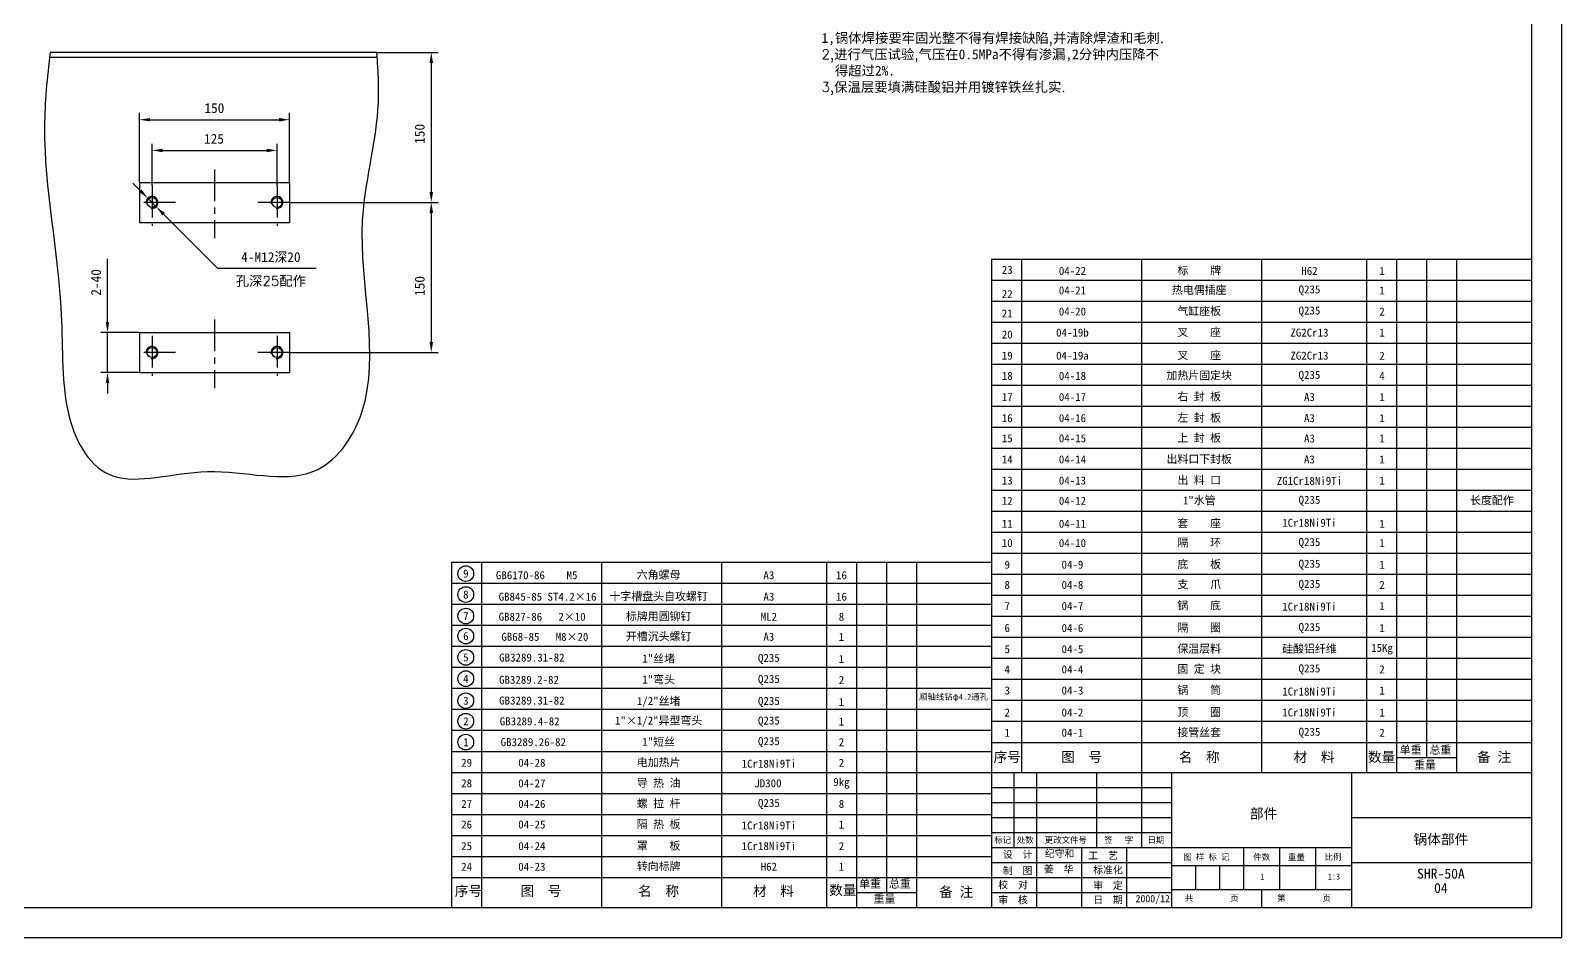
# Model space of a CAD drawing. Extents: x -1127 to 1396, y -761 to 1021.
# Drawn here: x -135 to 1396, y -761 to 146 of the extents above; entities that cross this region are included whole.
import ezdxf

# ---------------------------------------------------------------- set-up
doc = ezdxf.new("R2010")
doc.units = 0
doc.header["$MEASUREMENT"] = 0
doc.linetypes.add('CENTER', pattern=[50.8, 31.75, -6.35, 6.35, -6.35])
doc.layers.get('0').update_dxf_attribs({"linetype": 'CONTINUOUS'})
doc.layers.get('DEFPOINTS').update_dxf_attribs({"linetype": 'CONTINUOUS'})
doc.layers.add('PART', color=3, linetype='CONTINUOUS')
doc.layers.add('SMPEN_THICK', color=7, linetype='CONTINUOUS')
doc.styles.get("Standard").update_dxf_attribs({"font": '', "height": 9.8})
doc.styles.get('Standard').set_extended_font_data('FangSong_GB2312')
doc.dimstyles.get("Standard").update_dxf_attribs({"dimscale": 5, "dimtxt": 4.5, "dimasz": 5.5, "dimexe": 4.25, "dimexo": 0.625, "dimgap": 2.2, "dimtad": 1, "dimdec": 4, "dimlfac": -1, "dimdsep": 46, "dimlunit": 6, "dimtxsty": 'Standard', "dimcen": 2.5, "dimclrd": 2, "dimclre": 2, "dimclrt": 2, "dimadec": 0, "dimazin": 0, "dimtfac": 1, "dimtdec": 4, "dimtmove": 0, "dimatfit": 3, "dimfxl": 1, "dimtolj": 1, "dimtzin": 0, "dimarcsym": 0})

# ---------------------------------------------------------------- blocks, each defined once
blk = doc.blocks.new('*D87')
at = {"color": 2, "linetype": 'ByBlock', "transparency": 16777216}
for p, q in [((-26.2, -6), (-26.2, 63.4)), ((123.8, -6), (123.8, 63.4)), ((-15.7, 56.7), (113.3, 56.7))]:
    blk.add_line(p, q, dxfattribs=at)
for points in [[(-15.7, 58.4), (-15.7, 54.9), (-26.2, 56.7)], [(113.3, 58.4), (113.3, 54.9), (123.8, 56.7)]]:
    blk.add_solid(points, dxfattribs=at)
at = {"layer": 'DEFPOINTS', "color": 0, "linetype": 'ByBlock', "transparency": 16777216}
for p in [(123.8, 56.7), (-26.2, -6), (123.8, -6)]:
    blk.add_point(p, dxfattribs=at)
at = {"color": 2, "linetype": 'ByBlock', "transparency": 16777216, "insert": (48.6, 68.2), "char_height": 9.8, "attachment_point": 5}
blk.add_mtext('\\A1;150', dxfattribs=at)
blk = doc.blocks.new('*D88')
at = {"color": 2, "linetype": 'ByBlock', "transparency": 16777216}
for p, q in [((-13.7, -9.3), (-13.7, 32.7)), ((111.3, -9.3), (111.3, 32.7)), ((-3.2, 26), (100.8, 26))]:
    blk.add_line(p, q, dxfattribs=at)
for points in [[(-3.2, 27.7), (-3.2, 24.2), (-13.7, 26)], [(100.8, 27.7), (100.8, 24.2), (111.3, 26)]]:
    blk.add_solid(points, dxfattribs=at)
at = {"layer": 'DEFPOINTS', "color": 0, "linetype": 'ByBlock', "transparency": 16777216}
for p in [(111.3, 26), (-13.7, -9.3), (111.3, -9.3)]:
    blk.add_point(p, dxfattribs=at)
at = {"color": 2, "linetype": 'ByBlock', "transparency": 16777216, "insert": (48.2, 37.5), "char_height": 9.8, "attachment_point": 5}
blk.add_mtext('\\A1;125', dxfattribs=at)
blk = doc.blocks.new('*D89')
at = {"color": 2, "linetype": 'ByBlock', "transparency": 16777216}
for p, q in [((211.1, 124), (272.3, 124)), ((265.5, 113.5), (265.5, -15.5)), ((123.8, -26), (272.3, -26))]:
    blk.add_line(p, q, dxfattribs=at)
for points in [[(263.8, 113.5), (267.3, 113.5), (265.5, 124)], [(263.8, -15.5), (267.3, -15.5), (265.5, -26)]]:
    blk.add_solid(points, dxfattribs=at)
at = {"layer": 'DEFPOINTS', "color": 0, "linetype": 'ByBlock', "transparency": 16777216}
for p in [(211.1, 124), (123.8, -26), (265.5, -26)]:
    blk.add_point(p, dxfattribs=at)
at = {"color": 2, "linetype": 'ByBlock', "transparency": 16777216, "insert": (254, 42.5), "char_height": 9.8, "attachment_point": 5, "rotation": 90}
blk.add_mtext('\\A1;150', dxfattribs=at)
blk = doc.blocks.new('*D90')
at = {"color": 2, "linetype": 'ByBlock', "transparency": 16777216}
for p, q in [((123.8, -26), (272.3, -26)), ((265.5, -36.5), (265.5, -165.5)), ((123.8, -176), (272.3, -176))]:
    blk.add_line(p, q, dxfattribs=at)
for points in [[(263.8, -36.5), (267.3, -36.5), (265.5, -26)], [(263.8, -165.5), (267.3, -165.5), (265.5, -176)]]:
    blk.add_solid(points, dxfattribs=at)
at = {"layer": 'DEFPOINTS', "color": 0, "linetype": 'ByBlock', "transparency": 16777216}
for p in [(123.8, -26), (123.8, -176), (265.5, -176)]:
    blk.add_point(p, dxfattribs=at)
at = {"color": 2, "linetype": 'ByBlock', "transparency": 16777216, "insert": (254, -109.6), "char_height": 9.8, "attachment_point": 5, "rotation": 90}
blk.add_mtext('\\A1;150', dxfattribs=at)
blk = doc.blocks.new('*D91')
at = {"color": 2, "linetype": 'ByBlock', "transparency": 16777216}
for p, q in [((-58.2, -145.5), (-58.2, -82.3)), ((-26.2, -156), (-65, -156)), ((-58.2, -196), (-58.2, -156)), ((-26.2, -196), (-65, -196)), ((-58.2, -206.5), (-58.2, -217))]:
    blk.add_line(p, q, dxfattribs=at)
for points in [[(-60, -145.5), (-56.5, -145.5), (-58.2, -156)], [(-60, -206.5), (-56.5, -206.5), (-58.2, -196)]]:
    blk.add_solid(points, dxfattribs=at)
at = {"layer": 'DEFPOINTS', "color": 0, "linetype": 'ByBlock', "transparency": 16777216}
for p in [(-26.2, -156), (-58.2, -196), (-26.2, -196)]:
    blk.add_point(p, dxfattribs=at)
at = {"color": 2, "linetype": 'ByBlock', "transparency": 16777216, "insert": (-69.7, -106), "char_height": 9.8, "attachment_point": 5, "rotation": 90}
blk.add_mtext('\\A1;2-40', dxfattribs=at)

msp = doc.modelspace()

# ---------------------------------------------------------------- linework, layer by layer
at = {"color": 6}
for p in [(1395.59148, 1021.19103), (-1127.40852, -760.80897)]:
    msp.add_line(p, (1395.59148, -760.80897), dxfattribs=at)
at = {"color": 4}
for p, q in [((1365.59148, 991.19103), (1365.59148, -730.80897)), ((825.59148, -82.80897), (825.59148, -595.80897)), ((285.59148, -385.80897), (285.59148, -730.80897)), ((825.59148, -565.80897), (1365.59148, -565.80897)), ((825.59148, -595.80897), (1365.59148, -595.80897)), ((825.59148, -595.80897), (825.59148, -730.80897)), ((285.59148, -700.80897), (825.59148, -700.80897)), ((-1052.40852, -730.80897), (1365.59148, -730.80897))]:
    msp.add_line(p, q, dxfattribs=at)
at = {"color": 2, "linetype": 'ByBlock'}
for p, q in [((-25.38838, -14.33649), (-32.79562, -6.89453)), ((-17.98113, -21.77844), (-9.51571, -30.28353)), ((-2.10846, -37.72549), (51.59638, -91.682))]:
    msp.add_line(p, q, dxfattribs=at)
msp.add_line((51.59638, -91.682), (150.52996, -91.682))
at = {"color": 3}
for p, q in [((825.59148, -82.80897), (1365.59148, -82.80897)), ((855.59148, -82.80897), (855.59148, -595.80897)), ((975.59148, -82.80897), (975.59148, -595.80897)), ((1095.59148, -82.80897), (1095.59148, -595.80897)), ((1200.59148, -82.80897), (1200.59148, -595.80897)), ((1230.59148, -82.80897), (1230.59148, -595.80897)), ((1260.59148, -82.80897), (1260.59148, -580.80897)), ((1290.59148, -82.80897), (1290.59148, -595.80897)), ((825.59148, -103.80897), (1365.59148, -103.80897)), ((825.59148, -124.80897), (1365.59148, -124.80897)), ((825.59148, -145.80897), (1365.59148, -145.80897)), ((825.59148, -166.80897), (1365.59148, -166.80897)), ((825.59148, -187.80897), (1365.59148, -187.80897)), ((825.59148, -208.80897), (1365.59148, -208.80897)), ((825.59148, -229.80897), (1365.59148, -229.80897)), ((825.59148, -250.80897), (1365.59148, -250.80897)), ((825.59148, -271.80897), (1365.59148, -271.80897)), ((825.59148, -292.80897), (1365.59148, -292.80897)), ((825.59148, -313.80897), (1365.59148, -313.80897)), ((825.59148, -334.80897), (1365.59148, -334.80897)), ((825.59148, -355.80897), (1365.59148, -355.80897)), ((825.59148, -376.80897), (1365.59148, -376.80897)), ((285.59148, -385.80897), (825.59148, -385.80897)), ((315.59148, -385.80897), (315.59148, -730.80897)), ((435.59148, -385.80897), (435.59148, -730.80897)), ((555.59148, -385.80897), (555.59148, -730.80897)), ((660.59148, -385.80897), (660.59148, -730.80897)), ((690.59148, -385.80897), (690.59148, -730.80897)), ((720.59148, -385.80897), (720.59148, -715.80897)), ((750.59148, -385.80897), (750.59148, -730.80897)), ((825.59148, -397.80897), (1365.59148, -397.80897)), ((285.59148, -406.80897), (825.59148, -406.80897)), ((285.59148, -427.80897), (825.59148, -427.80897)), ((825.59148, -418.80897), (1365.59148, -418.80897)), ((825.59148, -439.80897), (1365.59148, -439.80897)), ((285.59148, -448.80897), (825.59148, -448.80897)), ((285.59148, -469.80897), (825.59148, -469.80897)), ((825.59148, -460.80897), (1365.59148, -460.80897)), ((825.59148, -481.80897), (1365.59148, -481.80897)), ((285.59148, -490.80897), (825.59148, -490.80897)), ((825.59148, -502.80897), (1365.59148, -502.80897)), ((285.59148, -511.80897), (825.59148, -511.80897)), ((285.59148, -532.80897), (825.59148, -532.80897)), ((825.59148, -523.80897), (1365.59148, -523.80897)), ((825.59148, -544.80897), (1365.59148, -544.80897)), ((285.59148, -553.80897), (825.59148, -553.80897)), ((285.59148, -574.80897), (825.59148, -574.80897)), ((1230.59148, -580.80897), (1290.59148, -580.80897)), ((285.59148, -595.80897), (825.59148, -595.80897)), ((848.09148, -595.80897), (848.09148, -670.80897)), ((870.59148, -595.80897), (870.59148, -670.80897)), ((930.59148, -595.80897), (930.59148, -670.80897)), ((975.59148, -595.80897), (975.59148, -670.80897)), ((1005.59148, -595.80897), (1005.59148, -730.80897)), ((1185.59148, -595.80897), (1185.59148, -730.80897)), ((825.59148, -610.80897), (1005.59148, -610.80897)), ((285.59148, -616.80897), (825.59148, -616.80897)), ((825.59148, -625.80897), (1005.59148, -625.80897)), ((285.59148, -637.80897), (825.59148, -637.80897)), ((825.59148, -640.80897), (1005.59148, -640.80897)), ((1185.59148, -640.80897), (1365.59148, -640.80897)), ((825.59148, -655.80897), (1005.59148, -655.80897)), ((285.59148, -658.80897), (825.59148, -658.80897)), ((825.59148, -670.80897), (1005.59148, -670.80897)), ((870.59148, -670.80897), (870.59148, -730.80897)), ((915.59148, -670.80897), (915.59148, -730.80897)), ((960.59148, -670.80897), (960.59148, -730.80897)), ((1005.59148, -670.80897), (1185.59148, -670.80897)), ((1077.59148, -670.80897), (1077.59148, -712.80897)), ((1113.59148, -670.80897), (1113.59148, -712.80897)), ((1149.59148, -670.80897), (1149.59148, -712.80897)), ((285.59148, -679.80897), (825.59148, -679.80897)), ((825.59148, -685.80897), (1005.59148, -685.80897)), ((1005.59148, -688.80897), (1185.59148, -688.80897)), ((1029.59148, -688.80897), (1029.59148, -712.80897)), ((1053.59148, -688.80897), (1053.59148, -712.80897)), ((1185.59148, -685.80897), (1365.59148, -685.80897)), ((825.59148, -700.80897), (1005.59148, -700.80897)), ((690.59148, -715.80897), (750.59148, -715.80897)), ((825.59148, -715.80897), (1005.59148, -715.80897)), ((1005.59148, -712.80897), (1185.59148, -712.80897)), ((1095.59148, -712.80897), (1095.59148, -730.80897))]:
    msp.add_line(p, q, dxfattribs=at)
for centre in [(300.02028, -397.1547), (300.02028, -418.03676), (300.02028, -439.53302), (300.02028, -459.59618), (300.02028, -480.87161), (300.02028, -502.14703), (300.02028, -524.18229), (300.02028, -544.69788), (300.02028, -565.59339)]:
    msp.add_circle(centre, 7.84885)
msp.add_open_spline([(-115.61602, 123.96901), (-118.61913, 99.02607), (-127.22744, 11.77721), (-99.89698, -107.19094), (-105.97459, -240.20889), (-58.69694, -318.99382), (44.09147, -282.81396), (148.16336, -316.58151), (225.38049, -209.17593), (180.48361, -68.95845), (215.15717, 48.38464), (212.67666, 104.67928), (211.05503, 123.96901)], degree=3, knots=[23.2385832187, 23.2385832187, 23.2385832187, 23.2385832187, 98.2011322399, 285.7921254346, 388.2314574309, 478.692861628, 580.9258476046, 691.5823442942, 778.8849256022, 970.4836105854, 1081.8103814148, 1139.6006446011, 1139.6006446011, 1139.6006446011, 1139.6006446011])
at = {"color": 2, "linetype": 'ByBlock'}
for points in [[(-24.14805, -13.10194), (-26.6287, -15.57103), (-17.98113, -21.77844)], [(-0.86814, -36.49095), (-3.34879, -38.96003), (-9.51571, -30.28353)]]:
    msp.add_solid(points, dxfattribs=at)
at = {"layer": 'DEFPOINTS', "color": 0, "linetype": 'ByBlock'}
for p in [(-17.98113, -21.77844), (-9.51571, -30.28353), (-10.22312, -30.88612), (-10.22312, -180.88612)]:
    msp.add_point(p, dxfattribs=at)
at = {"layer": 'PART', "color": 5, "linetype": 'Continuous'}
for centre in [(-13.74842, -26.03099), (111.25158, -26.03099), (-13.74842, -176.03099), (111.25158, -176.03099)]:
    msp.add_circle(centre, 5, dxfattribs=at)
at = {"layer": 'SMPEN_THICK', "color": 4}
for p, q in [((211.05503, 123.96901), (-115.61602, 123.96901)), ((211.45721, 118.96901), (-116.21024, 118.96901)), ((-26.24842, -6.03099), (123.75158, -6.03099)), ((-26.24842, -6.03099), (-26.24842, -46.03099)), ((123.75158, -6.03099), (123.75158, -46.03099)), ((-26.24842, -46.03099), (123.75158, -46.03099)), ((-26.24842, -156.03099), (123.75158, -156.03099)), ((-26.24842, -156.03099), (-26.24842, -196.03099)), ((123.75158, -156.03099), (123.75158, -196.03099)), ((-26.24842, -196.03099), (123.75158, -196.03099))]:
    msp.add_line(p, q, dxfattribs=at)
at = {"layer": 'SMPEN_THICK', "linetype": 'CENTER'}
for p, q in [((48.75158, 7.05674), (48.75158, -61.80352)), ((-13.74842, -9.26678), (-13.74842, -49.26678)), ((111.25158, -9.26678), (111.25158, -49.26678)), ((9.68757, -26.03099), (-23.79586, -26.03099)), ((123.75158, -26.03099), (89.21073, -26.03099)), ((48.75158, -142.94326), (48.75158, -211.80352)), ((-13.74842, -159.26678), (-13.74842, -199.26678)), ((111.25158, -159.26678), (111.25158, -199.26678)), ((9.68757, -176.03099), (-23.79586, -176.03099)), ((123.75158, -176.03099), (89.21073, -176.03099))]:
    msp.add_line(p, q, dxfattribs=at)
at = {"layer": 'SMPEN_THICK'}
for centre, start, end in [((-13.74842, -26.03099), 262.34032735, 191.3906367), ((111.25158, -26.03099), 262.93709417, 193.85538412), ((-13.74842, -176.03099), 262.34032735, 191.3906367), ((111.25158, -176.03099), 262.93709417, 193.85538412)]:
    msp.add_arc(centre, 6, start, end, dxfattribs=at)

# ---------------------------------------------------------------- texts
at = {"insert": (655.75527, 143.32128), "char_height": 9.8, "width": 823.3681, "attachment_point": 1}
msp.add_mtext('1,\\f宋体|b0|i0|c134|p2;锅体焊接要牢固光整不得有焊接缺陷\\Ftxt.shx;,\\f宋体|b0|i0|c134|p2;并清除焊渣和毛刺\\Ftxt.shx;.\\P2,\\f宋体|b0|i0|c134|p2;进行气压试验\\Ftxt.shx;,\\f宋体|b0|i0|c134|p2;气压在0.5MPa不得有渗漏,2分钟内压降不\\P  得超过2%.\\P\\Ftxt.shx;3,\\f宋体|b0|i0|c134|p2;保温层要填满硅酸铝并用镀锌铁丝扎实\\Ftxt.shx;.', dxfattribs=at)
at = {"color": 2, "linetype": 'ByBlock', "attachment_point": 5}
for s, insert, char_height in [('4-M12\\fTxt|b0|i0|c134|p2;深20', (105.10712, -81.15769), 9.8), ('\\f仿宋_GB2312|b0|i0|c134|p49;23', (841.44703, -93.48422), 8), ('\\f仿宋_GB2312|b0|i0|c134|p49;04-22', (906.66887, -94.53217), 8), ('\\f仿宋_GB2312|b0|i0|c134|p49;标    牌', (1033.43809, -94.53217), 8), ('\\f仿宋_GB2312|b0|i0|c134|p49;H62', (1143.67219, -94.53217), 8), ('\\f仿宋_GB2312|b0|i0|c134|p49;1', (1216.24296, -94.53217), 8), ('\\f宋体|b0|i0|c134|p2;孔深\\Ftxt.shx;25\\f宋体|b0|i0|c134|p2;配作', (105.10712, -105.02618), 9.8), ('\\f仿宋_GB2312|b0|i0|c134|p49;22', (841.44703, -117.58689), 8), ('\\f仿宋_GB2312|b0|i0|c134|p49;04-21', (906.66887, -113.99312), 8), ('\\f仿宋_GB2312|b0|i0|c134|p49;热电偶插座', (1033.43809, -113.99312), 8), ('\\f仿宋_GB2312|b0|i0|c134|p49;Q235', (1143.67219, -113.99312), 8), ('\\f仿宋_GB2312|b0|i0|c134|p49;1', (1216.24296, -113.99312), 8), ('\\f仿宋_GB2312|b0|i0|c134|p49;21', (841.44703, -137.04784), 8), ('\\f仿宋_GB2312|b0|i0|c134|p49;04-20', (906.66887, -135.10903), 8), ('\\f仿宋_GB2312|b0|i0|c134|p49;气缸座板', (1033.43809, -135.10903), 8), ('\\f仿宋_GB2312|b0|i0|c134|p49;Q235', (1143.67219, -135.10903), 8), ('\\f仿宋_GB2312|b0|i0|c134|p49;2', (1216.24296, -135.10903), 8), ('\\f仿宋_GB2312|b0|i0|c134|p49;04-19b', (906.66887, -156.22495), 8), ('\\f仿宋_GB2312|b0|i0|c134|p49;叉    座', (1033.43809, -156.22495), 8), ('\\f仿宋_GB2312|b0|i0|c134|p49;ZG2Cr13', (1143.67219, -156.22495), 8), ('\\f仿宋_GB2312|b0|i0|c134|p49;1', (1216.24296, -156.22495), 8), ('\\f仿宋_GB2312|b0|i0|c134|p49;20', (841.44703, -158.16376), 8), ('\\f仿宋_GB2312|b0|i0|c134|p49;19', (841.44703, -179.27968), 8), ('\\f仿宋_GB2312|b0|i0|c134|p49;04-19a', (906.66887, -179.27968), 8), ('\\f仿宋_GB2312|b0|i0|c134|p49;叉    座', (1033.43809, -179.27968), 8), ('\\f仿宋_GB2312|b0|i0|c134|p49;ZG2Cr13', (1143.67219, -179.27968), 8), ('\\f仿宋_GB2312|b0|i0|c134|p49;2', (1216.24296, -179.27968), 8), ('\\f仿宋_GB2312|b0|i0|c134|p49;18', (841.44703, -199.47751), 8), ('\\f仿宋_GB2312|b0|i0|c134|p49;04-18', (906.66887, -199.47751), 8), ('\\f仿宋_GB2312|b0|i0|c134|p49;加热片固定块', (1033.43809, -199.47751), 8), ('\\f仿宋_GB2312|b0|i0|c134|p49;Q235', (1143.67219, -199.47751), 8), ('\\f仿宋_GB2312|b0|i0|c134|p49;4', (1216.24296, -199.47751), 8), ('\\f仿宋_GB2312|b0|i0|c134|p49;17', (841.44703, -220.59343), 8), ('\\f仿宋_GB2312|b0|i0|c134|p49;04-17', (906.66887, -220.59343), 8), ('\\f仿宋_GB2312|b0|i0|c134|p49;右 封 板', (1033.43809, -220.59343), 8), ('\\f仿宋_GB2312|b0|i0|c134|p49;A3', (1143.67219, -220.59343), 8), ('\\f仿宋_GB2312|b0|i0|c134|p49;1', (1216.24296, -220.59343), 8), ('\\f仿宋_GB2312|b0|i0|c134|p49;16', (841.44703, -241.70935), 8), ('\\f仿宋_GB2312|b0|i0|c134|p49;04-16', (906.66887, -241.70935), 8), ('\\f仿宋_GB2312|b0|i0|c134|p49;左 封 板', (1033.43809, -241.70935), 8), ('\\f仿宋_GB2312|b0|i0|c134|p49;A3', (1143.67219, -241.70935), 8), ('\\f仿宋_GB2312|b0|i0|c134|p49;1', (1216.24296, -241.70935), 8), ('\\f仿宋_GB2312|b0|i0|c134|p49;15', (841.44703, -261.90718), 8), ('\\f仿宋_GB2312|b0|i0|c134|p49;04-15', (906.66887, -261.90718), 8), ('\\f仿宋_GB2312|b0|i0|c134|p49;上 封 板', (1033.43809, -261.90718), 8), ('\\f仿宋_GB2312|b0|i0|c134|p49;A3', (1143.67219, -262.06426), 8), ('\\f仿宋_GB2312|b0|i0|c134|p49;1', (1216.24296, -261.90718), 8), ('\\f仿宋_GB2312|b0|i0|c134|p49;14', (841.44703, -283.0231), 8), ('\\f仿宋_GB2312|b0|i0|c134|p49;04-14', (906.66887, -283.0231), 8), ('\\f仿宋_GB2312|b0|i0|c134|p49;出料口下封板', (1033.43809, -283.0231), 8), ('\\f仿宋_GB2312|b0|i0|c134|p49;A3', (1143.67219, -283.0231), 8), ('\\f仿宋_GB2312|b0|i0|c134|p49;1', (1216.24296, -283.0231), 8), ('\\f仿宋_GB2312|b0|i0|c134|p49;13', (841.44703, -304.13902), 8), ('\\f仿宋_GB2312|b0|i0|c134|p49;04-13', (906.66887, -304.13902), 8), ('\\f仿宋_GB2312|b0|i0|c134|p49;出 料 口', (1033.43809, -304.13902), 8), ('\\f仿宋_GB2312|b0|i0|c134|p49;ZG1Cr18Ni9Ti', (1143.67219, -304.44442), 8), ('\\f仿宋_GB2312|b0|i0|c134|p49;1', (1216.24296, -304.13902), 8), ('\\f仿宋_GB2312|b0|i0|c134|p49;12', (841.44703, -324.33686), 8), ('\\f仿宋_GB2312|b0|i0|c134|p49;04-12', (906.66887, -324.33686), 8), ('\\f仿宋_GB2312|b0|i0|c134|p49;1"水管', (1033.43809, -324.33686), 8), ('\\f仿宋_GB2312|b0|i0|c134|p49;Q235', (1143.67219, -324.33686), 8), ('\\f仿宋_GB2312|b0|i0|c134|p49;长度配作', (1326.1202, -324.33686), 8), ('\\f仿宋_GB2312|b0|i0|c134|p49;11', (841.44703, -347.28894), 8), ('\\f仿宋_GB2312|b0|i0|c134|p49;04-11', (906.66887, -347.28894), 8), ('\\f仿宋_GB2312|b0|i0|c134|p49;套    座', (1033.43809, -347.28894), 8), ('\\f仿宋_GB2312|b0|i0|c134|p49;1Cr18Ni9Ti', (1143.67219, -346.3621), 8), ('\\f仿宋_GB2312|b0|i0|c134|p49;1', (1216.24296, -347.28894), 8), ('\\f仿宋_GB2312|b0|i0|c134|p49;10', (841.44703, -366.56869), 8), ('\\f仿宋_GB2312|b0|i0|c134|p49;04-10', (906.66887, -366.56869), 8), ('\\f仿宋_GB2312|b0|i0|c134|p49;隔    环', (1033.43809, -366.56869), 8), ('\\f仿宋_GB2312|b0|i0|c134|p49;Q235', (1143.67219, -366.56869), 8), ('\\f仿宋_GB2312|b0|i0|c134|p49;1', (1216.24296, -366.56869), 8), ('\\f仿宋_GB2312|b0|i0|c134|p49;底    板', (1033.43809, -388.2282), 8), ('\\f仿宋_GB2312|b0|i0|c134|p49;9', (300.11996, -397.20629), 8), ('\\f仿宋_GB2312|b0|i0|c134|p49;GB6170-86', (354.63074, -398.7539), 8), ('\\f仿宋_GB2312|b0|i0|c134|p49;M5', (406.25175, -398.7539), 8), ('\\f仿宋_GB2312|b0|i0|c134|p49;六角螺母', (492.87129, -398.7539), 8), ('\\f仿宋_GB2312|b0|i0|c134|p49;A3', (603.10539, -398.7539), 8), ('\\f仿宋_GB2312|b0|i0|c134|p49;16', (675.67617, -398.7539), 8), ('\\f仿宋_GB2312|b0|i0|c134|p49;9', (841.44703, -388.2282), 8), ('\\f仿宋_GB2312|b0|i0|c134|p49;04-9', (906.66887, -388.2282), 8), ('\\f仿宋_GB2312|b0|i0|c134|p49;Q235', (1143.67219, -388.2282), 8), ('\\f仿宋_GB2312|b0|i0|c134|p49;1', (1216.24296, -388.2282), 8), ('\\f仿宋_GB2312|b0|i0|c134|p49;8', (841.44703, -408.42604), 8), ('\\f仿宋_GB2312|b0|i0|c134|p49;04-8', (906.66887, -408.42604), 8), ('\\f仿宋_GB2312|b0|i0|c134|p49;支    爪', (1033.43809, -408.42604), 8), ('\\f仿宋_GB2312|b0|i0|c134|p49;Q235', (1143.67219, -408.42604), 8), ('\\f仿宋_GB2312|b0|i0|c134|p49;2', (1216.24296, -408.42604), 8), ('\\f仿宋_GB2312|b0|i0|c134|p49;8', (300.11996, -418.08836), 8), ('\\f仿宋_GB2312|b0|i0|c134|p49;GB845-85', (354.63074, -420.25016), 8), ('\\f仿宋_GB2312|b0|i0|c134|p49;ST4.2×16', (406.25175, -420.25016), 8), ('\\f仿宋_GB2312|b0|i0|c134|p49;十字槽盘头自攻螺钉', (492.87129, -420.25016), 8), ('\\f仿宋_GB2312|b0|i0|c134|p49;A3', (603.10539, -420.25016), 8), ('\\f仿宋_GB2312|b0|i0|c134|p49;16', (675.67617, -420.25016), 8), ('\\f仿宋_GB2312|b0|i0|c134|p49;7', (841.44703, -429.54196), 8), ('\\f仿宋_GB2312|b0|i0|c134|p49;04-7', (906.66887, -429.54196), 8), ('\\f仿宋_GB2312|b0|i0|c134|p49;锅    底', (1033.43809, -429.54196), 8), ('\\f仿宋_GB2312|b0|i0|c134|p49;1Cr18Ni9Ti', (1143.67219, -430.19748), 8), ('\\f仿宋_GB2312|b0|i0|c134|p49;1', (1216.24296, -429.54196), 8), ('\\f仿宋_GB2312|b0|i0|c134|p49;7', (300.11996, -439.58461), 8), ('\\f仿宋_GB2312|b0|i0|c134|p49;GB827-86', (354.63074, -440.31332), 8), ('\\f仿宋_GB2312|b0|i0|c134|p49;2×10', (406.25175, -440.31332), 8), ('\\f仿宋_GB2312|b0|i0|c134|p49;标牌用圆铆钉', (492.87129, -440.31332), 8), ('\\f仿宋_GB2312|b0|i0|c134|p49;ML2', (603.10539, -440.31332), 8), ('\\f仿宋_GB2312|b0|i0|c134|p49;8', (675.67617, -440.31332), 8), ('\\f仿宋_GB2312|b0|i0|c134|p49;6', (300.11996, -459.64778), 8), ('\\f仿宋_GB2312|b0|i0|c134|p49;GB68-85', (354.63074, -460.37418), 8), ('\\f仿宋_GB2312|b0|i0|c134|p49;M8×20', (406.25175, -460.37418), 8), ('\\f仿宋_GB2312|b0|i0|c134|p49;开槽沉头螺钉', (492.87129, -460.37418), 8), ('\\f仿宋_GB2312|b0|i0|c134|p49;A3', (603.10539, -460.37418), 8), ('\\f仿宋_GB2312|b0|i0|c134|p49;1', (675.67617, -460.37418), 8), ('\\f仿宋_GB2312|b0|i0|c134|p49;6', (841.44703, -451.57596), 8), ('\\f仿宋_GB2312|b0|i0|c134|p49;04-6', (906.66887, -451.57596), 8), ('\\f仿宋_GB2312|b0|i0|c134|p49;隔    圈', (1033.43809, -451.57596), 8), ('\\f仿宋_GB2312|b0|i0|c134|p49;Q235', (1143.67219, -451.57596), 8), ('\\f仿宋_GB2312|b0|i0|c134|p49;1', (1216.24296, -451.57596), 8), ('\\f仿宋_GB2312|b0|i0|c134|p49;5', (841.44703, -472.69187), 8), ('\\f仿宋_GB2312|b0|i0|c134|p49;04-5', (906.66887, -472.69187), 8), ('\\f仿宋_GB2312|b0|i0|c134|p49;保温层料', (1033.43809, -472.69187), 8), ('\\f仿宋_GB2312|b0|i0|c134|p49;硅酸铝纤维', (1143.67219, -472.69187), 8), ('\\f仿宋_GB2312|b0|i0|c134|p49;15Kg', (1216.24296, -472.69187), 8), ('\\f仿宋_GB2312|b0|i0|c134|p49;5', (300.11996, -480.9232), 8), ('\\f仿宋_GB2312|b0|i0|c134|p49;GB3289.31-82', (366.10207, -481.09307), 8), ('\\f仿宋_GB2312|b0|i0|c134|p49;1"丝堵', (492.87129, -482.45051), 8), ('\\f仿宋_GB2312|b0|i0|c134|p49;Q235', (603.10539, -482.45051), 8), ('\\f仿宋_GB2312|b0|i0|c134|p49;1', (675.67617, -482.45051), 8), ('\\f仿宋_GB2312|b0|i0|c134|p49;4', (841.44703, -492.88971), 8), ('\\f仿宋_GB2312|b0|i0|c134|p49;04-4', (906.66887, -492.88971), 8), ('\\f仿宋_GB2312|b0|i0|c134|p49;固 定 块', (1033.43809, -492.88971), 8), ('\\f仿宋_GB2312|b0|i0|c134|p49;Q235', (1143.67219, -492.88971), 8), ('\\f仿宋_GB2312|b0|i0|c134|p49;2', (1216.24296, -492.88971), 8), ('\\f仿宋_GB2312|b0|i0|c134|p49;4', (300.11996, -502.19863), 8), ('\\f仿宋_GB2312|b0|i0|c134|p49;GB3289.2-82', (363.23425, -503.30585), 8), ('\\f仿宋_GB2312|b0|i0|c134|p49;1"弯头', (492.87129, -503.49431), 8), ('\\f仿宋_GB2312|b0|i0|c134|p49;Q235', (603.10539, -503.49431), 8), ('\\f仿宋_GB2312|b0|i0|c134|p49;2', (675.67617, -503.49431), 8), ('\\f仿宋_GB2312|b0|i0|c134|p49;3', (300.11996, -524.23389), 8), ('\\f仿宋_GB2312|b0|i0|c134|p49;GB3289.31-82', (366.10207, -524.08556), 8), ('\\f仿宋_GB2312|b0|i0|c134|p49;1/2"丝堵', (492.87129, -525.44301), 8), ('{\\fFangSong_GB2312|b0|i0|c134|p49;Q235}', (603.10539, -525.44301), 8), ('\\f仿宋_GB2312|b0|i0|c134|p49;3', (841.44703, -514.00563), 8), ('\\f仿宋_GB2312|b0|i0|c134|p49;04-3', (906.66887, -514.00563), 8), ('\\f仿宋_GB2312|b0|i0|c134|p49;锅    筒', (1033.43809, -514.00563), 8), ('\\f仿宋_GB2312|b0|i0|c134|p49;1Cr18Ni9Ti', (1143.67219, -515.08079), 8), ('\\f仿宋_GB2312|b0|i0|c134|p49;1', (1216.24296, -514.00563), 8), ('\\f仿宋_GB2312|b0|i0|c134|p49;1', (675.67617, -525.44301), 8), ('\\f仿宋_GB2312|b0|i0|c134|p49;2', (841.44703, -536.03963), 8), ('\\f仿宋_GB2312|b0|i0|c134|p49;04-2', (906.66887, -536.03963), 8), ('\\f仿宋_GB2312|b0|i0|c134|p49;顶    圈', (1033.43809, -536.03963), 8), ('\\f仿宋_GB2312|b0|i0|c134|p49;1Cr18Ni9Ti', (1143.67219, -536.03963), 8), ('\\f仿宋_GB2312|b0|i0|c134|p49;1', (1216.24296, -536.03963), 8), ('\\f仿宋_GB2312|b0|i0|c134|p49;2', (300.11996, -544.74947), 8), ('\\f仿宋_GB2312|b0|i0|c134|p49;GB3289.4-82', (363.9512, -544.86527), 8), ('\\f仿宋_GB2312|b0|i0|c134|p49;1"×1/2"异型弯头', (492.87129, -545.05373), 8), ('\\f仿宋_GB2312|b0|i0|c134|p49;Q235', (603.10539, -545.05373), 8), ('\\f仿宋_GB2312|b0|i0|c134|p49;1', (675.67617, -545.05373), 8), ('\\f仿宋_GB2312|b0|i0|c134|p49;接管丝套', (1033.43809, -556.23746), 8), ('\\f仿宋_GB2312|b0|i0|c134|p49;1', (300.11996, -565.64498), 8), ('\\f仿宋_GB2312|b0|i0|c134|p49;GB3289.26-82', (367.53599, -565.64498), 8), ('\\f仿宋_GB2312|b0|i0|c134|p49;1"短丝', (492.87129, -565.64498), 8), ('\\f仿宋_GB2312|b0|i0|c134|p49;Q235', (603.10539, -565.64498), 8), ('\\f仿宋_GB2312|b0|i0|c134|p49;2', (675.67617, -565.64498), 8), ('\\f仿宋_GB2312|b0|i0|c134|p49;1', (841.44703, -556.23746), 8), ('\\f仿宋_GB2312|b0|i0|c134|p49;04-1', (906.66887, -556.23746), 8), ('\\f仿宋_GB2312|b0|i0|c134|p49;Q235', (1143.67219, -556.23746), 8), ('\\f仿宋_GB2312|b0|i0|c134|p49;2', (1216.24296, -556.23746), 8), ('\\f仿宋_GB2312|b0|i0|c134|p49;电加热片', (492.87129, -586.23624), 8), ('\\f仿宋_GB2312|b0|i0|c134|p49;序号', (841.44703, -581.02572), 10), ('\\f仿宋_GB2312|b0|i0|c134|p49;图  号', (915.85504, -581.02572), 10), ('\\f仿宋_GB2312|b0|i0|c134|p49;名  称', (1033.43808, -581.02572), 10), ('\\f仿宋_GB2312|b0|i0|c134|p49;材  料 ', (1148.26526, -581.02572), 10), ('\\f仿宋_GB2312|b0|i0|c134|p49;数量', (1215.78512, -581.02572), 10), ('\\f仿宋_GB2312|b0|i0|c134|p49;单重', (1244.85745, -573.62496), 8), ('\\f仿宋_GB2312|b0|i0|c134|p49;总重', (1274.61652, -573.62496), 8), ('\\f仿宋_GB2312|b0|i0|c134|p49;备 注', (1328.31429, -581.02572), 10), ('\\f仿宋_GB2312|b0|i0|c134|p49;29', (300.88023, -586.23624), 8), ('\\f仿宋_GB2312|b0|i0|c134|p49;04-28', (366.10207, -586.23624), 8), ('\\f仿宋_GB2312|b0|i0|c134|p49;1Cr18Ni9Ti', (603.10539, -587.21677), 8), ('{\\f仿宋_GB2312|b0|i0|c134|p49;2}', (675.67617, -586.23624), 8), ('\\f仿宋_GB2312|b0|i0|c134|p49;重量', (1259.27915, -588.49585), 8), ('\\f仿宋_GB2312|b0|i0|c134|p49;28', (300.88023, -606.82749), 8), ('\\f仿宋_GB2312|b0|i0|c134|p49;04-27', (366.10207, -606.82749), 8), ('\\f仿宋_GB2312|b0|i0|c134|p49;导 热 油', (492.87129, -606.82749), 8), ('\\f仿宋_GB2312|b0|i0|c134|p49;JD300', (602.17103, -606.82219), 8), ('\\f仿宋_GB2312|b0|i0|c134|p49;9kg', (675.67617, -606.82749), 8), ('\\f仿宋_GB2312|b0|i0|c134|p49;27', (300.88023, -627.41875), 8), ('\\f仿宋_GB2312|b0|i0|c134|p49;04-26', (366.10207, -627.41875), 8), ('\\f仿宋_GB2312|b0|i0|c134|p49;螺 拉 杆', (492.87129, -627.41875), 8), ('\\f仿宋_GB2312|b0|i0|c134|p49;Q235', (603.10539, -627.41875), 8), ('\\f仿宋_GB2312|b0|i0|c134|p49;8', (675.67617, -627.41875), 8), ('\\f仿宋_GB2312|b0|i0|c134|p49;隔 热 板', (492.87129, -648.01), 8), ('\\f仿宋_GB2312|b0|i0|c134|p49;部件', (1097.81098, -637.57533), 10.032), ('\\f仿宋_GB2312|b0|i0|c134|p49;26', (300.88023, -648.01), 8), ('\\f仿宋_GB2312|b0|i0|c134|p49;04-25', (366.10207, -648.01), 8), ('\\f仿宋_GB2312|b0|i0|c134|p49;1Cr18Ni9Ti', (603.10539, -648.99054), 8), ('\\f仿宋_GB2312|b0|i0|c134|p49;1', (675.67617, -648.01), 8), ('\\f仿宋_GB2312|b0|i0|c134|p49;锅体部件', (1275.10415, -663.28167), 10.032), ('\\f仿宋_GB2312|b0|i0|c134|p49;25', (300.88023, -669.5818), 8), ('\\f仿宋_GB2312|b0|i0|c134|p49;04-24', (366.10207, -669.5818), 8), ('\\f仿宋_GB2312|b0|i0|c134|p49;罩    板', (492.87129, -669.5818), 8), ('\\f仿宋_GB2312|b0|i0|c134|p49;1Cr18Ni9Ti', (603.10539, -669.5818), 8), ('\\f仿宋_GB2312|b0|i0|c134|p49;2', (675.67617, -669.5818), 8), ('\\f仿宋_GB2312|b0|i0|c134|p49;标记', (836.88033, -663.77196), 6.0192), ('\\f仿宋_GB2312|b0|i0|c134|p49;设  计 ', (851.82949, -678.23802), 7.22304), ('\\f仿宋_GB2312|b0|i0|c134|p49;处数', (859.4826, -663.77196), 6.0192), ('\\f仿宋_GB2312|b0|i0|c134|p49;纪守和', (893.83341, -677.32564), 7.22304), ('\\f仿宋_GB2312|b0|i0|c134|p49;更改文件号', (900.02295, -663.77196), 6.0192), ('\\f仿宋_GB2312|b0|i0|c134|p49;签   字', (952.88339, -663.77196), 6.0192), ('\\f仿宋_GB2312|b0|i0|c134|p49;日期', (990.19663, -663.77196), 6.0192), ('\\f仿宋_GB2312|b0|i0|c134|p49;24', (300.88023, -690.17305), 8), ('\\f仿宋_GB2312|b0|i0|c134|p49;04-23', (366.10207, -690.17305), 8), ('\\f仿宋_GB2312|b0|i0|c134|p49;转向标牌', (492.87129, -690.17305), 8), ('\\f仿宋_GB2312|b0|i0|c134|p49;H62', (603.10539, -690.17305), 8), ('\\f仿宋_GB2312|b0|i0|c134|p49;1', (675.67617, -690.17305), 8), ('\\f仿宋_GB2312|b0|i0|c134|p49;姜  华', (892.92028, -692.83599), 7.22304), ('\\f仿宋_GB2312|b0|i0|c134|p49;工  艺', (937.28939, -679.28084), 7.22304), ('\\f仿宋_GB2312|b0|i0|c134|p49;标准化 ', (942.22485, -693.73585), 7.22304), ('\\f仿宋_GB2312|b0|i0|c134|p49;图 样 标 记', (1040.61738, -680.72001), 6.0192), ('\\f仿宋_GB2312|b0|i0|c134|p49;件数', (1095.90092, -680.79975), 6.0192), ('\\f仿宋_GB2312|b0|i0|c134|p49;重量', (1130.56903, -680.79975), 6.0192), ('\\f仿宋_GB2312|b0|i0|c134|p49;比例', (1167.26058, -680.79975), 6.0192), ('\\f仿宋_GB2312|b0|i0|c134|p49;单重', (704.29065, -707.56055), 8), ('\\f仿宋_GB2312|b0|i0|c134|p49;总重', (734.04973, -707.56055), 8), ('\\f仿宋_GB2312|b0|i0|c134|p49;校  对', (847.24308, -708.64513), 7.22304), ('\\f仿宋_GB2312|b0|i0|c134|p49;制  图 ', (851.82949, -694.38924), 7.22304), ('\\f仿宋_GB2312|b0|i0|c134|p49;审  定 ', (942.22485, -709.27715), 7.22304), ('\\f仿宋_GB2312|b0|i0|c134|p49;1', (1096.52703, -700.07951), 6.0192), ('\\f仿宋_GB2312|b0|i0|c134|p49;1:3', (1168.1792, -700.07951), 6.0192), ('\\f仿宋_GB2312|b0|i0|c134|p49;SHR-50A', (1275.10415, -697.15525), 10.032), ('\\f仿宋_GB2312|b0|i0|c134|p49;序号', (302.68939, -714.96131), 10), ('\\f仿宋_GB2312|b0|i0|c134|p49;图  号', (375.28824, -714.96131), 10), ('\\f仿宋_GB2312|b0|i0|c134|p49;名  称', (492.87128, -714.96131), 10), ('\\f仿宋_GB2312|b0|i0|c134|p49;材  料 ', (607.69847, -714.96131), 10), ('\\f仿宋_GB2312|b0|i0|c134|p49;数量', (677.02748, -714.05725), 10), ('\\f仿宋_GB2312|b0|i0|c134|p49;重量', (718.71235, -722.43143), 8), ('\\f仿宋_GB2312|b0|i0|c134|p49;备 注', (790.46123, -715.86536), 10), ('\\f仿宋_GB2312|b0|i0|c134|p49;审  核', (847.24308, -723.79331), 7.22304), ('\\f仿宋_GB2312|b0|i0|c134|p49;日  期 ', (942.22485, -723.56679), 7.22304), ('\\f仿宋_GB2312|b0|i0|c134|p49;2000/12', (986.97251, -722.94432), 7.22304), ('\\f仿宋_GB2312|b0|i0|c134|p49;共         页', (1045.91307, -721.92262), 6.0192), ('\\f仿宋_GB2312|b0|i0|c134|p49;第         页', (1138.20932, -721.92262), 6.0192), ('\\f仿宋_GB2312|b0|i0|c134|p49;04', (1275.10415, -711.49396), 10.032)]:
    msp.add_mtext(s, dxfattribs=dict(at, insert=insert, char_height=char_height))
at = {"layer": 'SMPEN_THICK', "insert": (753.36001, -517.30469), "char_height": 6, "width": 91.797599, "attachment_point": 1, "line_spacing_factor": 0.5}
msp.add_mtext('顺轴线钻φ4.2通孔', dxfattribs=at)

# ---------------------------------------------------------------- dimensions: what is measured, and where the dimension line sits
for base, p1, p2, picture, middle in [((265.50102, -26.03099), (211.05503, 123.96901), (123.75158, -26.03099), '*D89', (265.50102, 42.49081)), ((265.50102, -176.03099), (123.75158, -26.03099), (123.75158, -176.03099), '*D90', (265.50102, -109.55037))]:
    dim = msp.add_linear_dim(base=base, p1=p1, p2=p2, angle=90, dimstyle='Standard', override={"dimscale": 3, "dimasz": 3.5, "dimexe": 2.25, "dimexo": 0, "dimlunit": 2, "dimtfac": 5, "dimatfit": 1, "dimtzin": 8})
    dim.commit()
    dim.dimension.update_dxf_attribs({"geometry": picture, "text_midpoint": middle, "dimtype": 160})
for base, p1, p2, picture, middle in [((123.75158, 56.67578), (-26.24842, -6.03099), (123.75158, -6.03099), '*D87', (48.58524, 56.67578)), ((111.25158, 25.98349), (-13.74842, -9.26678), (111.25158, -9.26678), '*D88', (48.17298, 25.98349))]:
    dim = msp.add_linear_dim(base=base, p1=p1, p2=p2, dimstyle='Standard', override={"dimscale": 3, "dimasz": 3.5, "dimexe": 2.25, "dimexo": 0, "dimlunit": 2, "dimtfac": 5, "dimatfit": 1, "dimtzin": 8})
    dim.commit()
    dim.dimension.update_dxf_attribs({"geometry": picture, "text_midpoint": middle, "dimtype": 160})
dim = msp.add_linear_dim(base=(-58.24816, -196.03099), p1=(-26.24842, -156.03099), p2=(-26.24842, -196.03099), angle=90, text='2-<>', dimstyle='Standard', override={"dimscale": 3, "dimasz": 3.5, "dimexe": 2.25, "dimexo": 0, "dimlunit": 2, "dimtfac": 5, "dimatfit": 1, "dimtzin": 8})
dim.commit()
dim.dimension.update_dxf_attribs({"geometry": '*D91', "text_midpoint": (-58.24816, -106.03099), "dimtype": 160})

doc.saveas('drawing.dxf')
